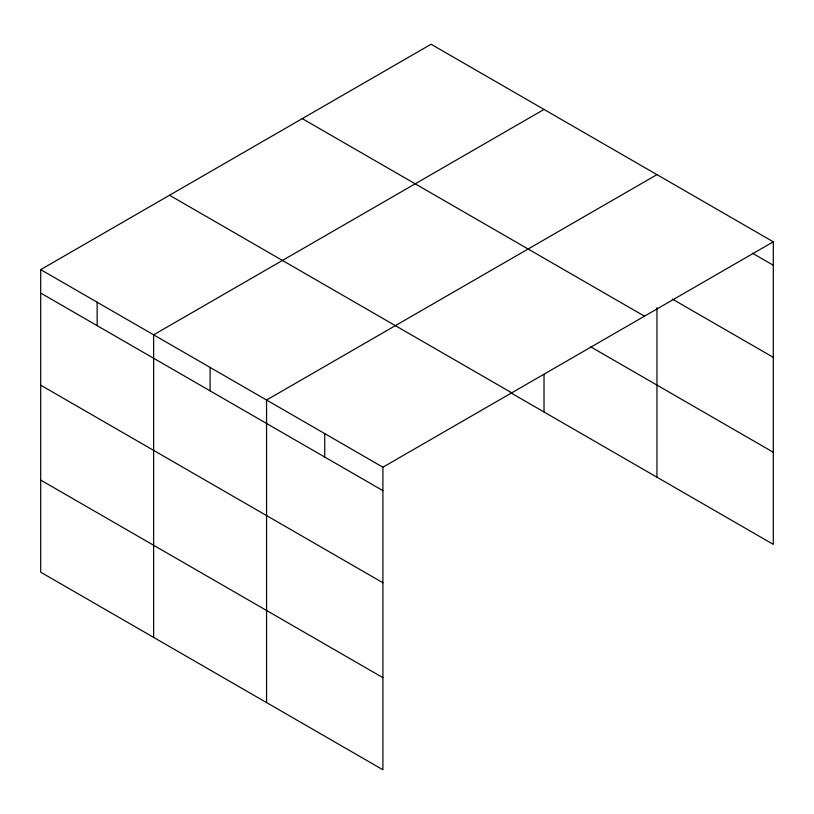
<?xml version="1.0" encoding="UTF-8"?>
<svg xmlns="http://www.w3.org/2000/svg" width="814" height="814" viewBox="0 0 814 814"><rect width="100%" height="100%" fill="white"/><g stroke="black" fill="none" stroke-linecap="round" stroke-linejoin="round"><path stroke-width="1.22" d="M773.3 241.809L382.906 467.205L382.906 769.759L40.7 572.191L40.7 269.627L431.094 44.241L773.3 241.809L773.3 544.373L510.358 392.562M544.017 109.442L153.632 334.829L153.632 637.382M656.949 174.634L266.554 400.03L266.554 702.584M752.441 253.205L773.3 265.242M672.313 299.053L773.3 357.356M302.259 118.62L644.474 316.188M590.71 346.845L773.3 452.258M169.526 195.248L511.741 392.826M40.7 269.627L382.906 467.205M40.7 293.06L382.906 490.639M40.7 385.175L382.906 582.743M40.7 480.077L382.906 677.645M656.949 307.661L656.949 477.197M544.017 374.654L544.017 411.996M324.735 433.618L324.735 457.051M210.093 367.429L210.093 390.862M97.161 302.228L97.161 325.661"/></g></svg>
